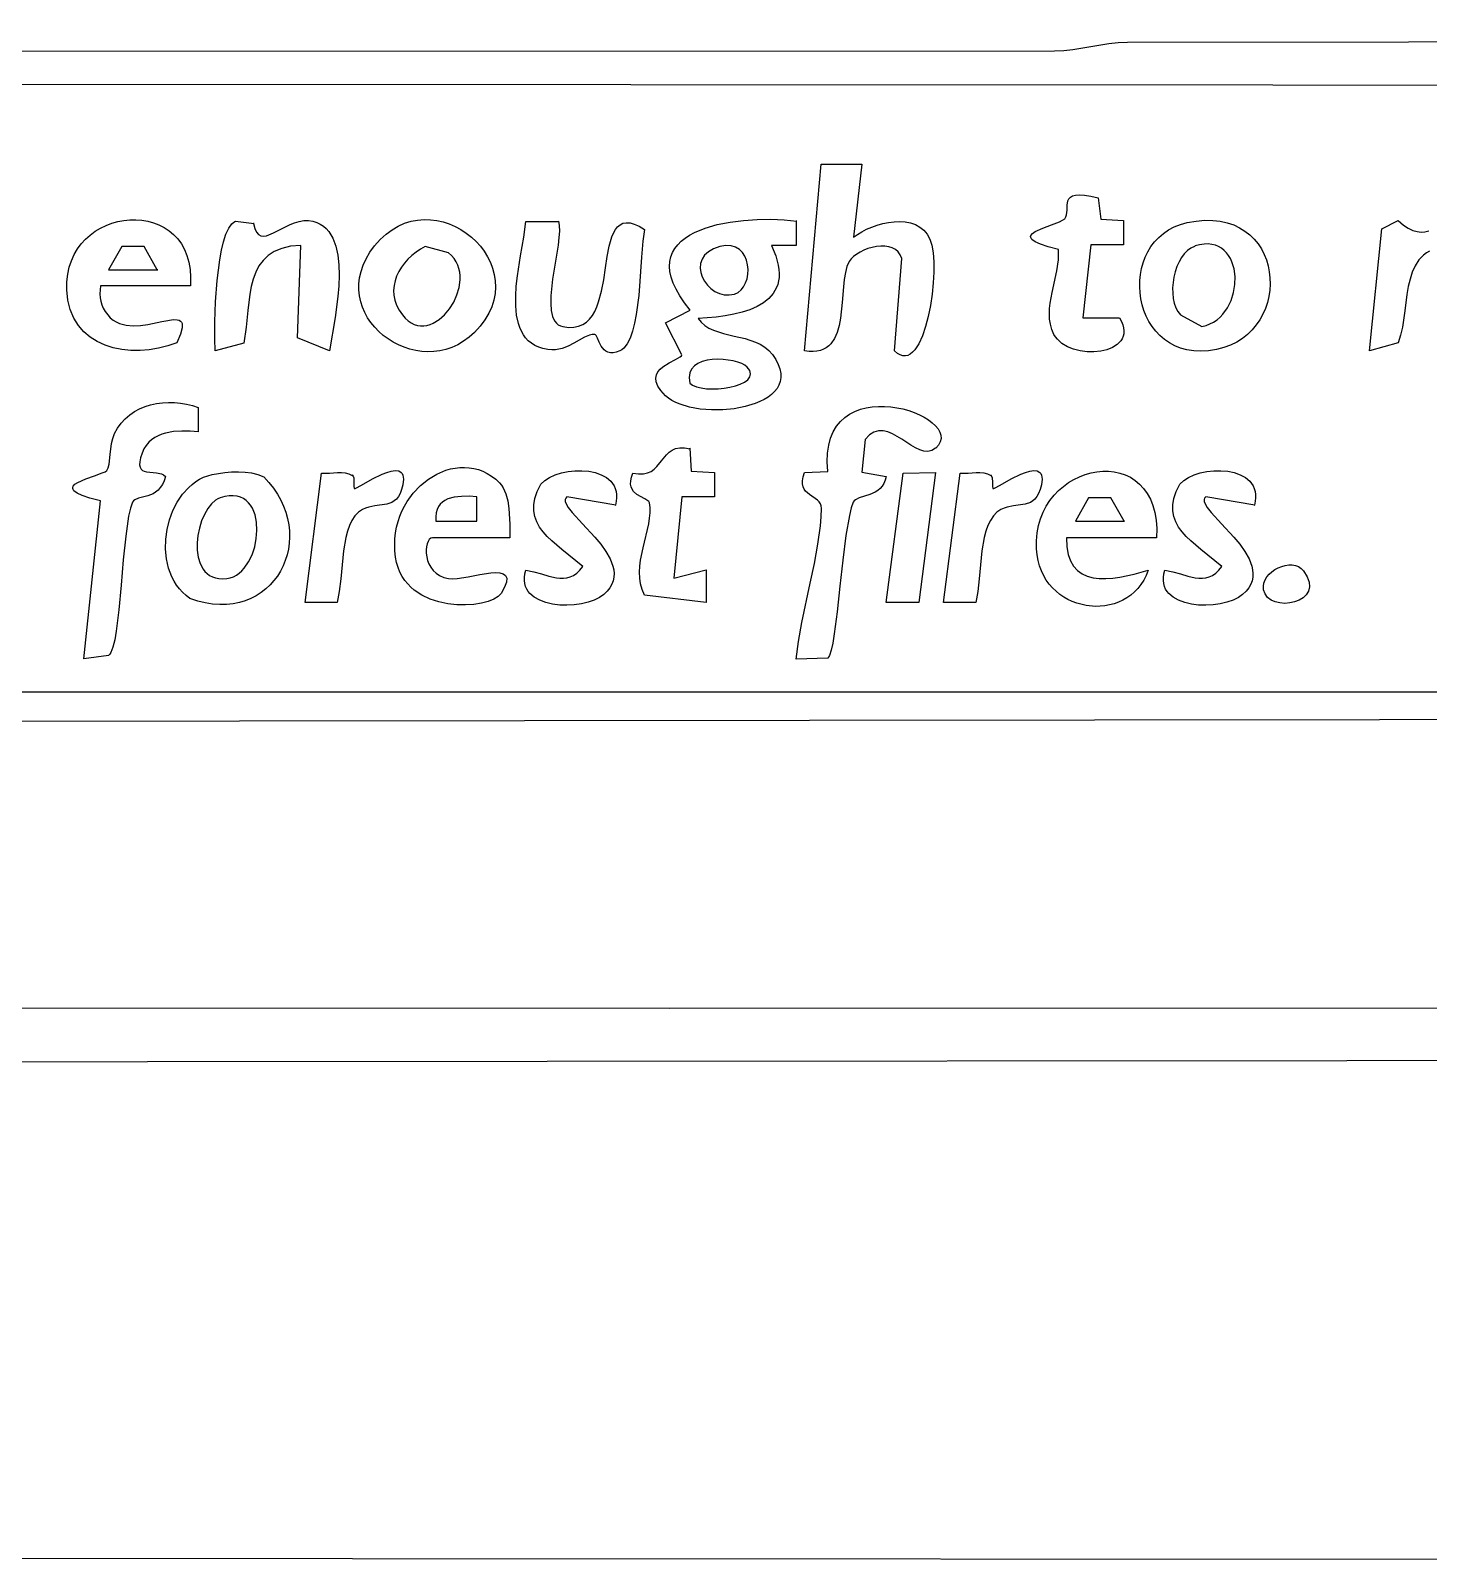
# Model space of a CAD drawing. Header units: millimetres. Extents: x 175 to 239, y 0 to 181.
# Drawn here: x 200.31 to 210.45, y 92.22 to 103.32 of the extents above; entities that cross this region are included whole.
import ezdxf

# ---------------------------------------------------------------- set-up
doc = ezdxf.new("R2010")
doc.units = ezdxf.units.MM
doc.layers.get('0').update_dxf_attribs({"linetype": 'CONTINUOUS'})

msp = doc.modelspace()

# ---------------------------------------------------------------- linework, layer by layer
at = {"color": 5}
for points in [[(235.371497, 177.207364), (235.639608, 96.170718), (235.012387, 96.174191), (234.384876, 96.174687), (233.129151, 96.170718), (231.872766, 96.16675), (231.244428, 96.167246), (230.616049, 96.170718), (230.605466, 96.167191), (227.399705, 96.189157), (224.191299, 96.205335), (220.981239, 96.216552), (217.770518, 96.223635), (211.35106, 96.228706), (204.940863, 96.227163), (198.261782, 96.228761), (191.58204, 96.229368), (188.242541, 96.224855), (184.903621, 96.21476), (181.565527, 96.197308), (178.228509, 96.170718), (178.468398, 170.197664)], [(177.946286, 95.821468), (235.960636, 95.870857), (235.982375, 95.916167), (236.000269, 95.962138), (236.014773, 96.008771), (236.026341, 96.056065), (236.042492, 96.152638), (236.052359, 96.251857), (236.072109, 96.545795), (236.085514, 96.841396), (236.093255, 97.138424), (236.096015, 97.43664), (236.094475, 97.735807), (236.089318, 98.035688), (236.070879, 98.636637), (236.020609, 99.836633), (235.99969, 100.431878), (235.992672, 100.727479), (235.988859, 101.021417), (235.985331, 101.024944), (235.97319, 103.779252), (235.969566, 106.533518), (235.97206, 109.287702), (235.978275, 112.041762)], [(181.213011, 103.166307), (207.734865, 103.173363), (207.802747, 103.176091), (207.869141, 103.183284), (207.999448, 103.205113), (208.129756, 103.226941), (208.19615, 103.234134), (208.264032, 103.236863), (214.37751, 103.243808), (220.492642, 103.242154), (223.550104, 103.237483), (226.607112, 103.229917), (229.663376, 103.21921), (232.718606, 103.205113), (232.749254, 103.182458), (232.789162, 103.145581), (232.823778, 103.109366), (232.838551, 103.088696), (232.838551, 98.347359), (232.838551, 98.347359), (181.142456, 98.287387)], [(210.455814, 101.721927), (210.433324, 101.708179), (210.413056, 101.692687), (210.378629, 101.656873), (210.35141, 101.615283), (210.330278, 101.56871), (210.314113, 101.517952), (210.301793, 101.463803), (210.292195, 101.407061), (210.276686, 101.288977), (210.258613, 101.170066), (210.245812, 101.11229), (210.229006, 101.056694), (210.020866, 100.996722), (210.109061, 101.882195), (210.229006, 101.942167), (210.266638, 101.910386), (210.301697, 101.887183), (210.334503, 101.871629), (210.365376, 101.862792), (210.394637, 101.859743), (210.422606, 101.861552), (210.449604, 101.867288)]]:
    msp.add_lwpolyline(points, dxfattribs=at)
at = {"color": 1}
msp.add_lwpolyline([(238.720772, 115.729246), (238.719805, 105.133013), (238.733006, 94.537355), (238.707827, 94.304386), (238.672381, 94.068417), (238.623811, 93.833105), (238.559256, 93.602105), (238.475858, 93.379074), (238.370756, 93.167667), (238.309173, 93.067466), (238.241092, 92.971542), (238.166156, 92.880353), (238.084006, 92.794355), (238.087006, 92.797355), (238.087006, 92.797355), (237.955977, 92.683794), (237.808272, 92.579433), (237.647465, 92.485501), (237.477131, 92.40323), (237.300844, 92.333849), (237.122178, 92.278589), (236.944707, 92.238681), (236.772006, 92.215355), (177.043006, 92.247355)], dxfattribs=at)
at = {"color": 5}
for points in [[(232.598661, 98.523748), (232.598661, 102.912307), (181.378817, 102.940529), (181.378817, 98.523748), (232.598661, 98.523748)], [(206.337864, 102.35139), (206.277891, 101.822223), (206.305777, 101.842373), (206.33743, 101.861552), (206.372235, 101.879367), (206.409577, 101.895424), (206.448841, 101.909332), (206.489414, 101.920697), (206.530678, 101.929128), (206.57202, 101.93423), (206.612825, 101.935611), (206.652477, 101.932879), (206.690362, 101.925641), (206.725864, 101.913504), (206.75837, 101.896075), (206.787263, 101.872962), (206.811929, 101.843772), (206.831753, 101.808112), (206.845294, 101.764621), (206.854256, 101.708569), (206.858775, 101.642439), (206.858983, 101.568719), (206.855016, 101.489892), (206.847008, 101.408446), (206.835093, 101.326865), (206.819406, 101.247635), (206.80008, 101.173243), (206.777251, 101.106173), (206.751053, 101.048911), (206.72162, 101.003943), (206.705732, 100.986846), (206.689086, 100.973754), (206.671699, 100.964979), (206.653586, 100.960831), (206.634766, 100.96162), (206.615254, 100.967658), (206.595068, 100.979255), (206.574225, 100.996722), (206.627142, 101.667), (206.616545, 101.694048), (206.601076, 101.715866), (206.5814, 101.732764), (206.558185, 101.745052), (206.532096, 101.753042), (206.5038, 101.757041), (206.473965, 101.757362), (206.443256, 101.754313), (206.412341, 101.748205), (206.381885, 101.739347), (206.352556, 101.728051), (206.32502, 101.714625), (206.299944, 101.699381), (206.277995, 101.682627), (206.259838, 101.664675), (206.246141, 101.645834), (206.229668, 101.608856), (206.217871, 101.564984), (206.20964, 101.515593), (206.203863, 101.462058), (206.19523, 101.348053), (206.183082, 101.233965), (206.172913, 101.180327), (206.158533, 101.130791), (206.138829, 101.086734), (206.112692, 101.049529), (206.096864, 101.033925), (206.07901, 101.02055), (206.058993, 101.009575), (206.036672, 101.001173), (206.011911, 100.995515), (205.984568, 100.992772), (205.954506, 100.993117), (205.921586, 100.996722), (206.04153, 102.35139), (206.337864, 102.35139)], [(208.052365, 102.107973), (208.070004, 101.952751), (208.23581, 101.942167), (208.23581, 101.765778), (207.999448, 101.765778), (207.939476, 101.236611), (208.207587, 101.236611), (208.220799, 101.210856), (208.230144, 101.186507), (208.235828, 101.163567), (208.238056, 101.142036), (208.237033, 101.121916), (208.232966, 101.103208), (208.226058, 101.085914), (208.216517, 101.070034), (208.190353, 101.042523), (208.156118, 101.020686), (208.115453, 101.004534), (208.070004, 100.994076), (208.021412, 100.989324), (207.971322, 100.990287), (207.921377, 100.996975), (207.87322, 101.0094), (207.828494, 101.027571), (207.788843, 101.051499), (207.755909, 101.081194), (207.742475, 101.098208), (207.731337, 101.116667), (207.715648, 101.153327), (207.705209, 101.190509), (207.699401, 101.228156), (207.697603, 101.266211), (207.699194, 101.304618), (207.703556, 101.34332), (207.718108, 101.421379), (207.753165, 101.57853), (207.763748, 101.656713), (207.765133, 101.695508), (207.763087, 101.734028), (207.688568, 101.753306), (207.633097, 101.771504), (207.594803, 101.788699), (207.571815, 101.80497), (207.562264, 101.820392), (207.561942, 101.82781), (207.564277, 101.835045), (207.575985, 101.849006), (207.595517, 101.862351), (207.65057, 101.887507), (207.71447, 101.911134), (207.772251, 101.933851), (207.79417, 101.945062), (207.808948, 101.956278), (207.817495, 101.969338), (207.822591, 101.984356), (207.826146, 102.01818), (207.827056, 102.053575), (207.832761, 102.086365), (207.839737, 102.100479), (207.850703, 102.112376), (207.866588, 102.121534), (207.888323, 102.127431), (207.916838, 102.129545), (207.953063, 102.127355), (207.997929, 102.120338), (208.052365, 102.107973)], [(203.526223, 101.130778), (203.487643, 101.096104), (203.447485, 101.06671), (203.406009, 101.042418), (203.363476, 101.023049), (203.320148, 101.008428), (203.276284, 100.998375), (203.232147, 100.992713), (203.187997, 100.991265), (203.144094, 100.993853), (203.100701, 101.000299), (203.058078, 101.010426), (203.016486, 101.024055), (202.976186, 101.041011), (202.937438, 101.061114), (202.900505, 101.084187), (202.865646, 101.110052), (202.833123, 101.138532), (202.803196, 101.16945), (202.776128, 101.202627), (202.752178, 101.237886), (202.731608, 101.275049), (202.714678, 101.313939), (202.70165, 101.354378), (202.692784, 101.396188), (202.688342, 101.439192), (202.688585, 101.483212), (202.693773, 101.528071), (202.704167, 101.57359), (202.720029, 101.619592), (202.741619, 101.6659), (202.769198, 101.712336), (202.803028, 101.758723), (202.843419, 101.80454), (202.88568, 101.843603), (202.929507, 101.876165), (202.9746, 101.90248), (203.020657, 101.9228), (203.067376, 101.937379), (203.114455, 101.946469), (203.161593, 101.950325), (203.208489, 101.9492), (203.254839, 101.943345), (203.300344, 101.933016), (203.3447, 101.918465), (203.387607, 101.899945), (203.428763, 101.877709), (203.467866, 101.852012), (203.504615, 101.823105), (203.538707, 101.791242), (203.569842, 101.756676), (203.597717, 101.719661), (203.622031, 101.68045), (203.642482, 101.639296), (203.658768, 101.596452), (203.670589, 101.552171), (203.677642, 101.506707), (203.679625, 101.460313), (203.676237, 101.413241), (203.667176, 101.365746), (203.652141, 101.318081), (203.63083, 101.270498), (203.602941, 101.223251), (203.568172, 101.176593), (203.526223, 101.130778)], [(205.861613, 101.938639), (205.861613, 101.76225), (205.681696, 101.76225), (205.712727, 101.687281), (205.73101, 101.619561), (205.735649, 101.588309), (205.737437, 101.558736), (205.736485, 101.530796), (205.732904, 101.504447), (205.726807, 101.479642), (205.718305, 101.456339), (205.694533, 101.414054), (205.662482, 101.377237), (205.623047, 101.345531), (205.577121, 101.318579), (205.525599, 101.296025), (205.469374, 101.277512), (205.409341, 101.262684), (205.346393, 101.251183), (205.281424, 101.242654), (205.149002, 101.233083), (205.171109, 101.205269), (205.197371, 101.18222), (205.227229, 101.163243), (205.260127, 101.147645), (205.332805, 101.123819), (205.410939, 101.105201), (205.490066, 101.086253), (205.565721, 101.061435), (205.60085, 101.045093), (205.633438, 101.025206), (205.662924, 101.001082), (205.688752, 100.972028), (205.713198, 100.934893), (205.731196, 100.899556), (205.743074, 100.866016), (205.749165, 100.834272), (205.749799, 100.804324), (205.745307, 100.776171), (205.736019, 100.749813), (205.722266, 100.725248), (205.704379, 100.702477), (205.682689, 100.681498), (205.657526, 100.662311), (205.629221, 100.644916), (205.598105, 100.62931), (205.564508, 100.615495), (205.491196, 100.593232), (205.411932, 100.578121), (205.329359, 100.570157), (205.246126, 100.569334), (205.164877, 100.575648), (205.088258, 100.589094), (205.018915, 100.609665), (204.987799, 100.622622), (204.959494, 100.637358), (204.934331, 100.653873), (204.91264, 100.672166), (204.879145, 100.708787), (204.857167, 100.742054), (204.845412, 100.772168), (204.842581, 100.799332), (204.847377, 100.823746), (204.858504, 100.845613), (204.874664, 100.865134), (204.89456, 100.88251), (204.940373, 100.911635), (204.985566, 100.9346), (205.019762, 100.953018), (205.029494, 100.961025), (205.032585, 100.9685), (204.91264, 101.201333), (205.092557, 101.293056), (205.05123, 101.34598), (205.017014, 101.396308), (204.989621, 101.444086), (204.968761, 101.489364), (204.954147, 101.53219), (204.945488, 101.572612), (204.942498, 101.61068), (204.944886, 101.64644), (204.952365, 101.679942), (204.964645, 101.711235), (204.981438, 101.740366), (205.002454, 101.767384), (205.027406, 101.792337), (205.056004, 101.815275), (205.08796, 101.836245), (205.122984, 101.855296), (205.201085, 101.887834), (205.287998, 101.913277), (205.381411, 101.932012), (205.479014, 101.944427), (205.578499, 101.95091), (205.677555, 101.951848), (205.773873, 101.947629), (205.865141, 101.938639)], [(201.465999, 101.469445), (200.813359, 101.469445), (200.809721, 101.410079), (200.811499, 101.382938), (200.816005, 101.356997), (200.823488, 101.331882), (200.834195, 101.307222), (200.848375, 101.282645), (200.866276, 101.257778), (200.885305, 101.237477), (200.905892, 101.220715), (200.927861, 101.20723), (200.951032, 101.196758), (201.000276, 101.183798), (201.052201, 101.179726), (201.105387, 101.182434), (201.158414, 101.189813), (201.258301, 101.210153), (201.30232, 101.218896), (201.340494, 101.223878), (201.371402, 101.222989), (201.383688, 101.219684), (201.393624, 101.214122), (201.401033, 101.206037), (201.405738, 101.195167), (201.40756, 101.181248), (201.406323, 101.164016), (201.393958, 101.118561), (201.367221, 101.056694), (201.302069, 101.034231), (201.235439, 101.01722), (201.168086, 101.005821), (201.100763, 101.000195), (201.034226, 101.0005), (200.969229, 101.006899), (200.906527, 101.01955), (200.846873, 101.038614), (200.791023, 101.064252), (200.739731, 101.096623), (200.693751, 101.135888), (200.653838, 101.182206), (200.620746, 101.235739), (200.59523, 101.296645), (200.578044, 101.365087), (200.569943, 101.441222), (200.57018, 101.498794), (200.575936, 101.553083), (200.586838, 101.604052), (200.602513, 101.651663), (200.622587, 101.695879), (200.64669, 101.736662), (200.674447, 101.773975), (200.705487, 101.807781), (200.739435, 101.838041), (200.775921, 101.86472), (200.81457, 101.887778), (200.855011, 101.907179), (200.89687, 101.922885), (200.939775, 101.934858), (200.983353, 101.943062), (201.027231, 101.947459), (201.071037, 101.948011), (201.114398, 101.94468), (201.156941, 101.93743), (201.198294, 101.926223), (201.238084, 101.911022), (201.275937, 101.891788), (201.311482, 101.868485), (201.344346, 101.841074), (201.374155, 101.80952), (201.400538, 101.773783), (201.423121, 101.733827), (201.441532, 101.689614), (201.455398, 101.641107), (201.464346, 101.588268), (201.468004, 101.53106), (201.465999, 101.469445)], [(201.92461, 101.921001), (201.933467, 101.884225), (201.945357, 101.857811), (201.960089, 101.840626), (201.977472, 101.831538), (201.997315, 101.829417), (202.019426, 101.83313), (202.06969, 101.853532), (202.189028, 101.914551), (202.221666, 101.927416), (202.255043, 101.937062), (202.288968, 101.942356), (202.323249, 101.942167), (202.354523, 101.937332), (202.382934, 101.928914), (202.408599, 101.917111), (202.431632, 101.902121), (202.452149, 101.884145), (202.470264, 101.863381), (202.486092, 101.840028), (202.499749, 101.814285), (202.521007, 101.756425), (202.534958, 101.691392), (202.542521, 101.620777), (202.544618, 101.546174), (202.542167, 101.469172), (202.536088, 101.391365), (202.516726, 101.239698), (202.474944, 100.996722), (202.242111, 101.091972), (202.266805, 101.76225), (202.192445, 101.755876), (202.128829, 101.741187), (202.075041, 101.718881), (202.030168, 101.689655), (201.993294, 101.654208), (201.963505, 101.613236), (201.939887, 101.567438), (201.921523, 101.517511), (201.907501, 101.464152), (201.896905, 101.40806), (201.882332, 101.290465), (201.870488, 101.170307), (201.854055, 101.053167), (201.645916, 100.996722), (201.643166, 101.084221), (201.643766, 101.207893), (201.649078, 101.353972), (201.660468, 101.508691), (201.679299, 101.658284), (201.691931, 101.726856), (201.706935, 101.788984), (201.724482, 101.842948), (201.744742, 101.887025), (201.767885, 101.919496), (201.780591, 101.930841), (201.794082, 101.938639), (201.928138, 101.921001)], [(204.136529, 101.938639), (204.142776, 101.907253), (204.143681, 101.866968), (204.140265, 101.81922), (204.133552, 101.765447), (204.094195, 101.518834), (204.081338, 101.396725), (204.080196, 101.340999), (204.083943, 101.29074), (204.093601, 101.247386), (204.100967, 101.228746), (204.110194, 101.212371), (204.121411, 101.198441), (204.134746, 101.187134), (204.150326, 101.178631), (204.168279, 101.173111), (204.210629, 101.167576), (204.248574, 101.168516), (204.2824, 101.175463), (204.312394, 101.187946), (204.338843, 101.205496), (204.362034, 101.227643), (204.382254, 101.253917), (204.399789, 101.28385), (204.414927, 101.316972), (204.427953, 101.352812), (204.44882, 101.43077), (204.464685, 101.513968), (204.477841, 101.59865), (204.490585, 101.681057), (204.505209, 101.757434), (204.524009, 101.824024), (204.535692, 101.852474), (204.549279, 101.877069), (204.565057, 101.897338), (204.583313, 101.912812), (204.604334, 101.923022), (204.628406, 101.927498), (204.655816, 101.92577), (204.686852, 101.917369), (204.7218, 101.901824), (204.760946, 101.878667), (204.748874, 101.794035), (204.739779, 101.677859), (204.718612, 101.39933), (204.700588, 101.261202), (204.688413, 101.197722), (204.673633, 101.139983), (204.655877, 101.089499), (204.634772, 101.047785), (204.609947, 101.016355), (204.596023, 101.004969), (204.581029, 100.996722), (204.555444, 100.987023), (204.532784, 100.982632), (204.512832, 100.982901), (204.49537, 100.987186), (204.480182, 100.99484), (204.467051, 101.005218), (204.446091, 101.031559), (204.430754, 101.061042), (204.419302, 101.088499), (204.410001, 101.108764), (204.405613, 101.114583), (204.401112, 101.116667), (204.381534, 101.115167), (204.362389, 101.110955), (204.324824, 101.096106), (204.248536, 101.052726), (204.207498, 101.031056), (204.162987, 101.013975), (204.113846, 101.004914), (204.087178, 101.004464), (204.058917, 101.007305), (204.02426, 101.014192), (203.992952, 101.024159), (203.964851, 101.03704), (203.939814, 101.05267), (203.917695, 101.070885), (203.898353, 101.091517), (203.881645, 101.114403), (203.867425, 101.139377), (203.855552, 101.166273), (203.845881, 101.194925), (203.832575, 101.256841), (203.826358, 101.3238), (203.826084, 101.394479), (203.830606, 101.467557), (203.838776, 101.541709), (203.861472, 101.687947), (203.884995, 101.822609), (203.900167, 101.935112), (204.133001, 101.935112)], [(208.697949, 101.928056), (208.763536, 101.939412), (208.825357, 101.944613), (208.883409, 101.944016), (208.937686, 101.937978), (208.988186, 101.926855), (209.034905, 101.911003), (209.077839, 101.890779), (209.116983, 101.86654), (209.152334, 101.838643), (209.183888, 101.807443), (209.211642, 101.773298), (209.235591, 101.736564), (209.255731, 101.697597), (209.272059, 101.656755), (209.28457, 101.614393), (209.293262, 101.570868), (209.298129, 101.526538), (209.299168, 101.481757), (209.296376, 101.436884), (209.289748, 101.392274), (209.27928, 101.348285), (209.264969, 101.305272), (209.24681, 101.263592), (209.224801, 101.223602), (209.198936, 101.185659), (209.169212, 101.150118), (209.135626, 101.117338), (209.098173, 101.087673), (209.056849, 101.06148), (209.011651, 101.039117), (208.962574, 101.02094), (208.909616, 101.007305), (208.851598, 100.998132), (208.796625, 100.994857), (208.744724, 100.997134), (208.695923, 101.004618), (208.650248, 101.016966), (208.607727, 101.033831), (208.568386, 101.054869), (208.532253, 101.079735), (208.499355, 101.108084), (208.46972, 101.139571), (208.443373, 101.173852), (208.420343, 101.21058), (208.400656, 101.249412), (208.38434, 101.290002), (208.371421, 101.332005), (208.361928, 101.375076), (208.355886, 101.418872), (208.353324, 101.463045), (208.354267, 101.507253), (208.358744, 101.551149), (208.366782, 101.594388), (208.378407, 101.636627), (208.393647, 101.677519), (208.412529, 101.71672), (208.43508, 101.753885), (208.461327, 101.788669), (208.491298, 101.820727), (208.525019, 101.849715), (208.562517, 101.875286), (208.60382, 101.897097), (208.648955, 101.914802), (208.697949, 101.928056)], [(201.22611, 101.585861), (201.13086, 101.755195), (200.968582, 101.755195), (200.873332, 101.585861), (201.229638, 101.585861)], [(203.169917, 101.755195), (203.135654, 101.735385), (203.103178, 101.71313), (203.072791, 101.688633), (203.044791, 101.662095), (203.019478, 101.633716), (202.997152, 101.6037), (202.978113, 101.572247), (202.96266, 101.539559), (202.951093, 101.505838), (202.943712, 101.471284), (202.940816, 101.4361), (202.942706, 101.400488), (202.94968, 101.364647), (202.96204, 101.328781), (202.980083, 101.293091), (203.004111, 101.257778), (203.024717, 101.233972), (203.04609, 101.214674), (203.068088, 101.199676), (203.090569, 101.188772), (203.113392, 101.181758), (203.136413, 101.178426), (203.159491, 101.178571), (203.182484, 101.181986), (203.20525, 101.188465), (203.227646, 101.197803), (203.270762, 101.224229), (203.310694, 101.259617), (203.346306, 101.302316), (203.376461, 101.350679), (203.400022, 101.403058), (203.415852, 101.457803), (203.422815, 101.513266), (203.422615, 101.540752), (203.419773, 101.5678), (203.414145, 101.594202), (203.405589, 101.619754), (203.393964, 101.644249), (203.379127, 101.667482), (203.360937, 101.689245), (203.33925, 101.709334), (203.169917, 101.755195)], [(205.307752, 101.755195), (205.260765, 101.738484), (205.223891, 101.716754), (205.196495, 101.690943), (205.17794, 101.661984), (205.167592, 101.630814), (205.164815, 101.598367), (205.168972, 101.565579), (205.179429, 101.533386), (205.195549, 101.502722), (205.216698, 101.474523), (205.242239, 101.449724), (205.271537, 101.429261), (205.303956, 101.414069), (205.338861, 101.405083), (205.375616, 101.403239), (205.413585, 101.409472), (205.439527, 101.421029), (205.461706, 101.439086), (205.48, 101.462539), (205.494283, 101.490281), (205.504432, 101.521206), (205.510324, 101.554208), (205.511832, 101.588182), (205.508835, 101.622021), (205.501208, 101.65462), (205.488826, 101.684874), (205.471566, 101.711675), (205.449304, 101.733918), (205.421915, 101.750497), (205.389277, 101.760307), (205.351263, 101.762242), (205.307752, 101.755195)], [(208.750865, 101.755195), (208.724059, 101.74333), (208.699299, 101.725429), (208.67673, 101.702237), (208.656497, 101.674497), (208.638745, 101.642954), (208.623617, 101.608351), (208.61126, 101.571433), (208.601817, 101.532945), (208.595433, 101.493629), (208.592253, 101.454231), (208.592422, 101.415494), (208.596084, 101.378163), (208.603384, 101.342982), (208.614467, 101.310695), (208.629477, 101.282045), (208.64856, 101.257778), (208.803782, 101.173111), (208.834488, 101.181329), (208.863108, 101.192594), (208.88964, 101.206666), (208.914087, 101.223306), (208.936449, 101.242274), (208.956726, 101.26333), (208.99103, 101.31075), (209.017004, 101.363647), (209.034652, 101.420104), (209.04398, 101.478205), (209.044994, 101.536031), (209.037698, 101.591667), (209.022098, 101.643195), (209.011185, 101.666819), (208.998199, 101.688697), (208.983138, 101.708589), (208.966005, 101.726256), (208.9468, 101.741458), (208.925522, 101.753955), (208.902175, 101.763509), (208.876756, 101.769878), (208.849268, 101.772824), (208.819711, 101.772106), (208.788086, 101.767486), (208.754393, 101.758723)], [(205.505307, 100.880305), (205.489005, 100.893144), (205.466006, 100.904965), (205.437467, 100.915412), (205.404545, 100.924127), (205.368399, 100.930754), (205.330186, 100.934938), (205.291064, 100.93632), (205.252189, 100.934545), (205.21472, 100.929256), (205.179815, 100.920096), (205.14863, 100.906709), (205.122323, 100.888739), (205.102052, 100.865828), (205.088974, 100.837621), (205.084248, 100.80376), (205.089029, 100.763889), (205.109711, 100.748492), (205.137736, 100.736624), (205.171683, 100.728178), (205.210131, 100.723043), (205.25166, 100.721113), (205.294846, 100.722279), (205.338271, 100.726431), (205.380512, 100.733461), (205.420149, 100.743262), (205.45576, 100.755724), (205.485924, 100.770738), (205.509221, 100.788197), (205.524229, 100.807992), (205.52818, 100.818731), (205.529526, 100.830014), (205.52809, 100.841826), (205.523693, 100.854154), (205.505307, 100.880305)], [(201.522443, 100.583972), (201.522443, 100.41111), (201.464931, 100.414425), (201.404979, 100.415134), (201.34478, 100.411297), (201.286523, 100.400968), (201.258808, 100.392763), (201.2324, 100.382206), (201.207574, 100.369055), (201.184603, 100.353067), (201.163761, 100.334), (201.145322, 100.311609), (201.12956, 100.285653), (201.116749, 100.255888), (201.105124, 100.221004), (201.098993, 100.192615), (201.097812, 100.170025), (201.101039, 100.152535), (201.108131, 100.139448), (201.118547, 100.130066), (201.131742, 100.123692), (201.147176, 100.119628), (201.220432, 100.112517), (201.256378, 100.104683), (201.272282, 100.097254), (201.286082, 100.086555), (201.275559, 100.054302), (201.262752, 100.027299), (201.248022, 100.005009), (201.231732, 99.986895), (201.214243, 99.972419), (201.195917, 99.961043), (201.1582, 99.945443), (201.088637, 99.927805), (201.062578, 99.917166), (201.052995, 99.909511), (201.046193, 99.899582), (201.031345, 99.855903), (201.018363, 99.79902), (200.996859, 99.654016), (200.979406, 99.481313), (200.963731, 99.297655), (200.94756, 99.119784), (200.928619, 98.964445), (200.917399, 98.900456), (200.904634, 98.84838), (200.89004, 98.810307), (200.881968, 98.797176), (200.873332, 98.788331), (200.693415, 98.763637), (200.813359, 99.910166), (200.737871, 99.929598), (200.682067, 99.948213), (200.643967, 99.966023), (200.621591, 99.983036), (200.615682, 99.991248), (200.612962, 99.999265), (200.613184, 100.007087), (200.6161, 100.014717), (200.629025, 100.029406), (200.649759, 100.043339), (200.706734, 100.068985), (200.771191, 100.091736), (200.827298, 100.111676), (200.847272, 100.120618), (200.859221, 100.128888), (200.86917, 100.148077), (200.875978, 100.175245), (200.884797, 100.245746), (200.894939, 100.324845), (200.903401, 100.362762), (200.915665, 100.396999), (200.938099, 100.437198), (200.964165, 100.473191), (200.993529, 100.50507), (201.025853, 100.532929), (201.060803, 100.556861), (201.098042, 100.576958), (201.137234, 100.593313), (201.178044, 100.60602), (201.220135, 100.615172), (201.263172, 100.620862), (201.306819, 100.623182), (201.35074, 100.622226), (201.394598, 100.618087), (201.438059, 100.610857), (201.480786, 100.60063), (201.522443, 100.5875)], [(206.870558, 100.291166), (206.844545, 100.273857), (206.816898, 100.267126), (206.787804, 100.269315), (206.757449, 100.278764), (206.726019, 100.293814), (206.693701, 100.312808), (206.627142, 100.355989), (206.559259, 100.395036), (206.525287, 100.408862), (206.491543, 100.416678), (206.458211, 100.416825), (206.425479, 100.407645), (206.393533, 100.387478), (206.362558, 100.354666), (206.337864, 100.118305), (206.514253, 100.086555), (206.50776, 100.058914), (206.497868, 100.035257), (206.485061, 100.015187), (206.469825, 99.998305), (206.452646, 99.984214), (206.434009, 99.972515), (206.394308, 99.954704), (206.318792, 99.930285), (206.290748, 99.917311), (206.280856, 99.90924), (206.274364, 99.899582), (206.26025, 99.858998), (206.246948, 99.803609), (206.222384, 99.657654), (206.199887, 99.480197), (206.178673, 99.289717), (206.157954, 99.104695), (206.136946, 98.943609), (206.126087, 98.877817), (206.114862, 98.824939), (206.103172, 98.787285), (206.090919, 98.767165), (205.861613, 98.760109), (205.877454, 98.889287), (205.901687, 99.026236), (205.962596, 99.312207), (205.992906, 99.455606), (206.018875, 99.595532), (206.03732, 99.729174), (206.042726, 99.79276), (206.045058, 99.853721), (206.042896, 99.87266), (206.036859, 99.888813), (206.027617, 99.902703), (206.015843, 99.914851), (205.956863, 99.956468), (205.929647, 99.980397), (205.918959, 99.994969), (205.911112, 100.011975), (205.90678, 100.031937), (205.906634, 100.055377), (205.911345, 100.082816), (205.921586, 100.114777), (206.090919, 100.121832), (206.086447, 100.192214), (206.088591, 100.256013), (206.096875, 100.313467), (206.110825, 100.364815), (206.129965, 100.410295), (206.153822, 100.450146), (206.18192, 100.484606), (206.213785, 100.513912), (206.248941, 100.538304), (206.286915, 100.558021), (206.327231, 100.573299), (206.369414, 100.584378), (206.41299, 100.591496), (206.457483, 100.594892), (206.50242, 100.594803), (206.547326, 100.591468), (206.591724, 100.585126), (206.635142, 100.576014), (206.677104, 100.564372), (206.717134, 100.550437), (206.75476, 100.534448), (206.789505, 100.516643), (206.820895, 100.497261), (206.848455, 100.47654), (206.87171, 100.454718), (206.890186, 100.432033), (206.903408, 100.408725), (206.910901, 100.385031), (206.91219, 100.36119), (206.9068, 100.33744), (206.894257, 100.314019), (206.874086, 100.291166)], [(205.089029, 100.291166), (205.099613, 100.12536), (205.268946, 100.114777), (205.268946, 99.938388), (205.032585, 99.938388), (204.972613, 99.349249), (205.208974, 99.409221), (205.208974, 99.17286), (204.760946, 99.225776), (204.743165, 99.26555), (204.731642, 99.306667), (204.725607, 99.348901), (204.72429, 99.392023), (204.726921, 99.435807), (204.73273, 99.480024), (204.750803, 99.568853), (204.791208, 99.741714), (204.797704, 99.782604), (204.801219, 99.822109), (204.800982, 99.860002), (204.796224, 99.896055), (204.792357, 99.903548), (204.785137, 99.910365), (204.763096, 99.923229), (204.705824, 99.954704), (204.680434, 99.978358), (204.670702, 99.993267), (204.663766, 100.010652), (204.660241, 100.030828), (204.660742, 100.054109), (204.665883, 100.080811), (204.676279, 100.111249), (204.717308, 100.104587), (204.752333, 100.105082), (204.782211, 100.111706), (204.807799, 100.123431), (204.829956, 100.139228), (204.84954, 100.158068), (204.884418, 100.200767), (204.919296, 100.2433), (204.93888, 100.261933), (204.961037, 100.277441), (204.986626, 100.288793), (205.016503, 100.294962), (205.051528, 100.29492), (205.092557, 100.287638)], [(201.624749, 100.100666), (201.716912, 100.115769), (201.765392, 100.119889), (201.814367, 100.120951), (201.863012, 100.118374), (201.910499, 100.11158), (201.956002, 100.099991), (201.998694, 100.083027), (202.036143, 100.042921), (202.069179, 100.00146), (202.097891, 99.958861), (202.122373, 99.91534), (202.142715, 99.871114), (202.15901, 99.826399), (202.171348, 99.781411), (202.179823, 99.736367), (202.184525, 99.691484), (202.185547, 99.646977), (202.18298, 99.603062), (202.176915, 99.559958), (202.167446, 99.517879), (202.154662, 99.477042), (202.138656, 99.437664), (202.11952, 99.39996), (202.097346, 99.364149), (202.072224, 99.330444), (202.044248, 99.299064), (202.013508, 99.270225), (201.980096, 99.244142), (201.944104, 99.221033), (201.905625, 99.201114), (201.864748, 99.1846), (201.821567, 99.17171), (201.776173, 99.162658), (201.728658, 99.157661), (201.679113, 99.156936), (201.62763, 99.1607), (201.574301, 99.169167), (201.519217, 99.182556), (201.462471, 99.201082), (201.434642, 99.222375), (201.409336, 99.245795), (201.386512, 99.271172), (201.366132, 99.298337), (201.348155, 99.327122), (201.332541, 99.357359), (201.308241, 99.421513), (201.292912, 99.489449), (201.286234, 99.55982), (201.287886, 99.631275), (201.297547, 99.702468), (201.314899, 99.772047), (201.339619, 99.838666), (201.371388, 99.900975), (201.409885, 99.957625), (201.45479, 100.007268), (201.479546, 100.029041), (201.505783, 100.048555), (201.533462, 100.065644), (201.562543, 100.080137), (201.592985, 100.091868), (201.624749, 100.100666)], [(202.64075, 100.097138), (202.647144, 100.089132), (202.650892, 100.076743), (202.653097, 100.045103), (202.652656, 100.014786), (202.654861, 99.99836), (202.662311, 99.999685), (202.677254, 100.006808), (202.724865, 100.033528), (202.788186, 100.068682), (202.857708, 100.10243), (202.891823, 100.115702), (202.923923, 100.124933), (202.952819, 100.128893), (202.977322, 100.126352), (202.996244, 100.116081), (203.003241, 100.107662), (203.008397, 100.096849), (203.012591, 100.067426), (203.007639, 100.026582), (202.998692, 99.992122), (202.987823, 99.963723), (202.975176, 99.94075), (202.960896, 99.922568), (202.945128, 99.90854), (202.928016, 99.898032), (202.89034, 99.88503), (202.805232, 99.873289), (202.760115, 99.86438), (202.737423, 99.856941), (202.714833, 99.846666), (202.684829, 99.826619), (202.659346, 99.80006), (202.637946, 99.767756), (202.620189, 99.730469), (202.605636, 99.688966), (202.593848, 99.644011), (202.576809, 99.546804), (202.556579, 99.344618), (202.546361, 99.251876), (202.531389, 99.17286), (202.298555, 99.17286), (202.4185, 100.111249), (202.47555, 100.110974), (202.533593, 100.114336), (202.562057, 100.114384), (202.589652, 100.111745), (202.616007, 100.10522), (202.64075, 100.09361)], [(203.709667, 100.040694), (203.72387, 100.024086), (203.736146, 100.004899), (203.755473, 99.960051), (203.768764, 99.90867), (203.777136, 99.85328), (203.783585, 99.740557), (203.783751, 99.642054), (203.222833, 99.642054), (203.210343, 99.637912), (203.199476, 99.628598), (203.190448, 99.614808), (203.183477, 99.597241), (203.178779, 99.576593), (203.176573, 99.553564), (203.177074, 99.528849), (203.1805, 99.503148), (203.187068, 99.477157), (203.196995, 99.451575), (203.210498, 99.427098), (203.227794, 99.404425), (203.249101, 99.384253), (203.274634, 99.36728), (203.304612, 99.354203), (203.33925, 99.345721), (203.368101, 99.344066), (203.402213, 99.346375), (203.481133, 99.358895), (203.565841, 99.3753), (203.646167, 99.387613), (203.681509, 99.389741), (203.711941, 99.387854), (203.736193, 99.380955), (203.752993, 99.368045), (203.758201, 99.359025), (203.76107, 99.348128), (203.759153, 99.320206), (203.74597, 99.283283), (203.720251, 99.23636), (203.700142, 99.214836), (203.668691, 99.195639), (203.627535, 99.179355), (203.578312, 99.166576), (203.522661, 99.157889), (203.46222, 99.153884), (203.398626, 99.15515), (203.333518, 99.162276), (203.268534, 99.175852), (203.205312, 99.196465), (203.14549, 99.224707), (203.090707, 99.261164), (203.065717, 99.282658), (203.042601, 99.306428), (203.021563, 99.332546), (203.002809, 99.361086), (202.986543, 99.392122), (202.97297, 99.425728), (202.962295, 99.461977), (202.954722, 99.500943), (202.949829, 99.546486), (202.948279, 99.591108), (202.949921, 99.634718), (202.954605, 99.677222), (202.96218, 99.718527), (202.972496, 99.75854), (202.985403, 99.797168), (203.000749, 99.834318), (203.018384, 99.869898), (203.038158, 99.903813), (203.083521, 99.966279), (203.135632, 100.020974), (203.193288, 100.067152), (203.255285, 100.10407), (203.320419, 100.130983), (203.353786, 100.140455), (203.387486, 100.147147), (203.421368, 100.150966), (203.455281, 100.151819), (203.489076, 100.149612), (203.522601, 100.144253), (203.555706, 100.135649), (203.588241, 100.123707), (203.620055, 100.108333), (203.650998, 100.089435), (203.680919, 100.066919), (203.709667, 100.040694)], [(204.552807, 99.878416), (204.196501, 99.938388), (204.18879, 99.929015), (204.185288, 99.918138), (204.185679, 99.905827), (204.189645, 99.892148), (204.207035, 99.860958), (204.234921, 99.825113), (204.312029, 99.741625), (204.400671, 99.646023), (204.442974, 99.595037), (204.480549, 99.542649), (204.510858, 99.489405), (204.531364, 99.435845), (204.537148, 99.409116), (204.53953, 99.382512), (204.538193, 99.3561), (204.532818, 99.329949), (204.52309, 99.304126), (204.508691, 99.278699), (204.489304, 99.253736), (204.464612, 99.229304), (204.43343, 99.207139), (204.395069, 99.188411), (204.350952, 99.173331), (204.3025, 99.162111), (204.251132, 99.154963), (204.198272, 99.152099), (204.145339, 99.153731), (204.093754, 99.160071), (204.04494, 99.171331), (204.000316, 99.187722), (203.961305, 99.209456), (203.929327, 99.236745), (203.916419, 99.25254), (203.905803, 99.269802), (203.897655, 99.288559), (203.892154, 99.308838), (203.889477, 99.330664), (203.889802, 99.354064), (203.893306, 99.379065), (203.900167, 99.405693), (203.956825, 99.395041), (204.012781, 99.379345), (204.067661, 99.363153), (204.121095, 99.351012), (204.147152, 99.347883), (204.172709, 99.347471), (204.197718, 99.350346), (204.222132, 99.357076), (204.245906, 99.368229), (204.268993, 99.384375), (204.291345, 99.406081), (204.312918, 99.433915), (204.160837, 99.555844), (204.087629, 99.618214), (204.054572, 99.650691), (204.024963, 99.684388), (203.999611, 99.719572), (203.979329, 99.756514), (203.964927, 99.795482), (203.957218, 99.836744), (203.957012, 99.880569), (203.965121, 99.927226), (203.982356, 99.976983), (204.009529, 100.03011), (204.036829, 100.056157), (204.071499, 100.078576), (204.112143, 100.097129), (204.157365, 100.11158), (204.20577, 100.12169), (204.255963, 100.127221), (204.306549, 100.127935), (204.356133, 100.123596), (204.403319, 100.113966), (204.446711, 100.098805), (204.484916, 100.077878), (204.516537, 100.050946), (204.529442, 100.035154), (204.540179, 100.017772), (204.548572, 99.998769), (204.554447, 99.978117), (204.557629, 99.955785), (204.557945, 99.931744), (204.55522, 99.905964), (204.549279, 99.878416)], [(206.870559, 100.114775), (206.750613, 99.172859), (206.514252, 99.172859), (206.637724, 100.11125), (206.870559, 100.114775)], [(207.272725, 100.097138), (207.27912, 100.089132), (207.282868, 100.076743), (207.285073, 100.045103), (207.284632, 100.014786), (207.286837, 99.99836), (207.294287, 99.999685), (207.30923, 100.006808), (207.356841, 100.033528), (207.420162, 100.068682), (207.489684, 100.10243), (207.523799, 100.115702), (207.555899, 100.124933), (207.584795, 100.128893), (207.609298, 100.126352), (207.62822, 100.116081), (207.635217, 100.107662), (207.640373, 100.096849), (207.644567, 100.067426), (207.639615, 100.026582), (207.630668, 99.992122), (207.619798, 99.963723), (207.607151, 99.94075), (207.592872, 99.922568), (207.577103, 99.90854), (207.559992, 99.898032), (207.522316, 99.88503), (207.437208, 99.873289), (207.392091, 99.86438), (207.369398, 99.856941), (207.346809, 99.846666), (207.316805, 99.826619), (207.291322, 99.80006), (207.269922, 99.767756), (207.252165, 99.730469), (207.237612, 99.688966), (207.225824, 99.644011), (207.208784, 99.546804), (207.188555, 99.344618), (207.178337, 99.251876), (207.163364, 99.17286), (206.930531, 99.17286), (207.050475, 100.111249), (207.107526, 100.110974), (207.165569, 100.114336), (207.194033, 100.114384), (207.221628, 100.111745), (207.247983, 100.10522), (207.272725, 100.09361)], [(208.475699, 99.642054), (207.823059, 99.642054), (207.825026, 99.576303), (207.83449, 99.520194), (207.850848, 99.473119), (207.873495, 99.434467), (207.901827, 99.403628), (207.935239, 99.379993), (207.973125, 99.362951), (208.014882, 99.351894), (208.059905, 99.346212), (208.10759, 99.345294), (208.157331, 99.34853), (208.208524, 99.355312), (208.312849, 99.377071), (208.415726, 99.405693), (208.400433, 99.368472), (208.382468, 99.334185), (208.362035, 99.30281), (208.339335, 99.274325), (208.31457, 99.248707), (208.287943, 99.225936), (208.259656, 99.20599), (208.229912, 99.188845), (208.198911, 99.17448), (208.166857, 99.162874), (208.133951, 99.154004), (208.100397, 99.147848), (208.066395, 99.144385), (208.032148, 99.143592), (207.963729, 99.149929), (207.896758, 99.166684), (207.86432, 99.178914), (207.83285, 99.193682), (207.802551, 99.210966), (207.773625, 99.230746), (207.746273, 99.252998), (207.720698, 99.277701), (207.697103, 99.304832), (207.675689, 99.334371), (207.656659, 99.366294), (207.640214, 99.400581), (207.626557, 99.437208), (207.615891, 99.476154), (207.608417, 99.517397), (207.604337, 99.560915), (207.603853, 99.620041), (207.608774, 99.676316), (207.618739, 99.729661), (207.633386, 99.779996), (207.652353, 99.827241), (207.675278, 99.871315), (207.7018, 99.912139), (207.731557, 99.949633), (207.764188, 99.983715), (207.799329, 100.014308), (207.836621, 100.041329), (207.8757, 100.064699), (207.916206, 100.084338), (207.957776, 100.100166), (208.000049, 100.112103), (208.042664, 100.120069), (208.085257, 100.123983), (208.127468, 100.123765), (208.168935, 100.119336), (208.209296, 100.110615), (208.248189, 100.097523), (208.285254, 100.079978), (208.320127, 100.057901), (208.352447, 100.031213), (208.381852, 99.999832), (208.407982, 99.963678), (208.430473, 99.922673), (208.448965, 99.876734), (208.463095, 99.825784), (208.472502, 99.76974), (208.476823, 99.708524), (208.475699, 99.642054)], [(209.18831, 99.878416), (208.832004, 99.938388), (208.824293, 99.929015), (208.820792, 99.918138), (208.821182, 99.905827), (208.825149, 99.892148), (208.842539, 99.860958), (208.870424, 99.825113), (208.947532, 99.741625), (209.036175, 99.646023), (209.078478, 99.595037), (209.116053, 99.542649), (209.146362, 99.489405), (209.166868, 99.435845), (209.172652, 99.409116), (209.175034, 99.382512), (209.173696, 99.3561), (209.168322, 99.329949), (209.158594, 99.304126), (209.144195, 99.278699), (209.124808, 99.253736), (209.100116, 99.229304), (209.068933, 99.207139), (209.030573, 99.188411), (208.986456, 99.173331), (208.938003, 99.162111), (208.886636, 99.154963), (208.833775, 99.152099), (208.780842, 99.153731), (208.729258, 99.160071), (208.680443, 99.171331), (208.63582, 99.187722), (208.596808, 99.209456), (208.56483, 99.236745), (208.551923, 99.25254), (208.541306, 99.269802), (208.533159, 99.288559), (208.527658, 99.308838), (208.524981, 99.330664), (208.525305, 99.354064), (208.52881, 99.379065), (208.535671, 99.405693), (208.592329, 99.395041), (208.648284, 99.379345), (208.703165, 99.363153), (208.756598, 99.351012), (208.782656, 99.347883), (208.808213, 99.347471), (208.833221, 99.350346), (208.857636, 99.357076), (208.88141, 99.368229), (208.904496, 99.384375), (208.926849, 99.406081), (208.948421, 99.433915), (208.796341, 99.555844), (208.723132, 99.618214), (208.690076, 99.650691), (208.660466, 99.684388), (208.635114, 99.719572), (208.614832, 99.756514), (208.600431, 99.795482), (208.592722, 99.836744), (208.592516, 99.880569), (208.600625, 99.927226), (208.61786, 99.976983), (208.645032, 100.03011), (208.672333, 100.056157), (208.707002, 100.078576), (208.747646, 100.097129), (208.792868, 100.11158), (208.841273, 100.12169), (208.891467, 100.127221), (208.942053, 100.127935), (208.991637, 100.123596), (209.038822, 100.113966), (209.082215, 100.098805), (209.120419, 100.077878), (209.15204, 100.050946), (209.164946, 100.035154), (209.175682, 100.017772), (209.184075, 99.998769), (209.18995, 99.978117), (209.193133, 99.955785), (209.193449, 99.931744), (209.190723, 99.905964), (209.184782, 99.878416)], [(201.681193, 99.931332), (201.664875, 99.924586), (201.649037, 99.915066), (201.619071, 99.888517), (201.591834, 99.853306), (201.567863, 99.811057), (201.547696, 99.763392), (201.531869, 99.711935), (201.520921, 99.658307), (201.515388, 99.604131), (201.515808, 99.55103), (201.522719, 99.500626), (201.536658, 99.454543), (201.558162, 99.414402), (201.571919, 99.397068), (201.587769, 99.381827), (201.605779, 99.368884), (201.626017, 99.35844), (201.648549, 99.350699), (201.673442, 99.345864), (201.700764, 99.344137), (201.730582, 99.345721), (201.754811, 99.350234), (201.777854, 99.358305), (201.799665, 99.369666), (201.820196, 99.384051), (201.839399, 99.401193), (201.857226, 99.420825), (201.888561, 99.466492), (201.913819, 99.518919), (201.932617, 99.57597), (201.944573, 99.635513), (201.949305, 99.695412), (201.94643, 99.753533), (201.935566, 99.807743), (201.927018, 99.832714), (201.91633, 99.855906), (201.903453, 99.877054), (201.88834, 99.895889), (201.870943, 99.912146), (201.851214, 99.925557), (201.829105, 99.935857), (201.804569, 99.942777), (201.777558, 99.946051), (201.748023, 99.945413), (201.715918, 99.940596), (201.681193, 99.931332)], [(203.543862, 99.938388), (203.487865, 99.94224), (203.432571, 99.942081), (203.380336, 99.936217), (203.333518, 99.922954), (203.312875, 99.913017), (203.294471, 99.900595), (203.278598, 99.885476), (203.265553, 99.867446), (203.255628, 99.846296), (203.24912, 99.821813), (203.246321, 99.793784), (203.247528, 99.761999), (203.543862, 99.761999), (203.543862, 99.938388)], [(208.239337, 99.761999), (208.144087, 99.931332), (207.981809, 99.931332), (207.886559, 99.761999), (208.242865, 99.761999)], [(209.541088, 99.402165), (209.568419, 99.359111), (209.582629, 99.32), (209.585233, 99.284971), (209.577744, 99.254164), (209.561677, 99.227718), (209.538546, 99.205774), (209.509865, 99.18847), (209.477147, 99.175946), (209.441908, 99.168342), (209.405662, 99.165797), (209.369921, 99.168451), (209.336201, 99.176442), (209.306016, 99.189912), (209.28088, 99.208999), (209.262307, 99.233842), (209.25181, 99.264582), (209.250137, 99.289381), (209.253967, 99.313323), (209.262686, 99.336128), (209.275678, 99.357517), (209.292329, 99.377211), (209.312024, 99.394931), (209.334147, 99.410397), (209.358085, 99.423332), (209.383221, 99.433455), (209.408941, 99.440489), (209.43463, 99.444152), (209.459674, 99.444168), (209.483456, 99.440256), (209.505363, 99.432138), (209.524778, 99.419534), (209.541088, 99.402165)]]:
    msp.add_lwpolyline(points, close=True, dxfattribs=at)

doc.saveas('drawing.dxf')
